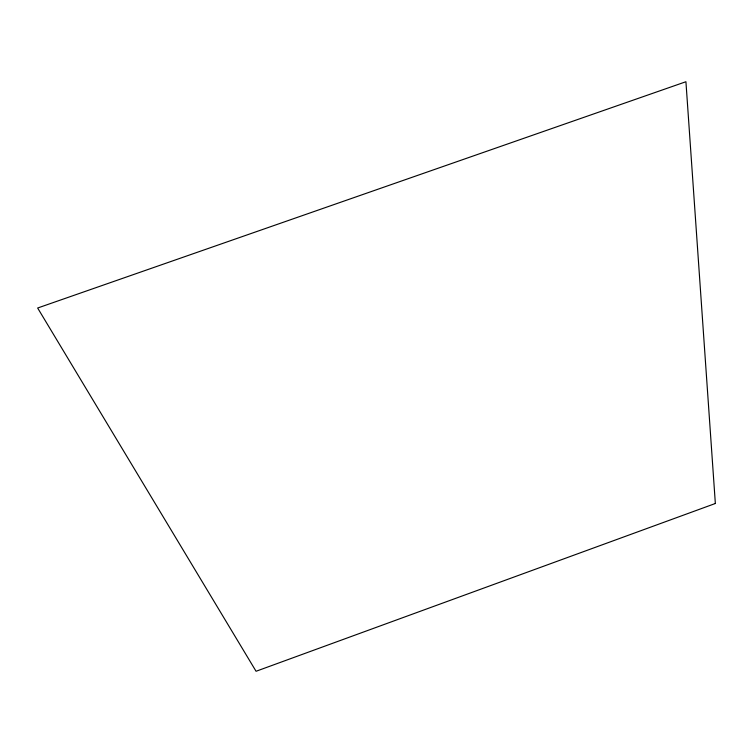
<?xml version="1.0" encoding="UTF-8"?>
<svg xmlns="http://www.w3.org/2000/svg" width="753" height="753" viewBox="0 0 753 753"><rect width="100%" height="100%" fill="white"/><g stroke="black" fill="none" stroke-linecap="round" stroke-linejoin="round"><path stroke-width="1.13" d="M715.35 503.493L256.058 671.271L37.65 308.015L685.927 81.729L715.35 503.493"/></g></svg>
